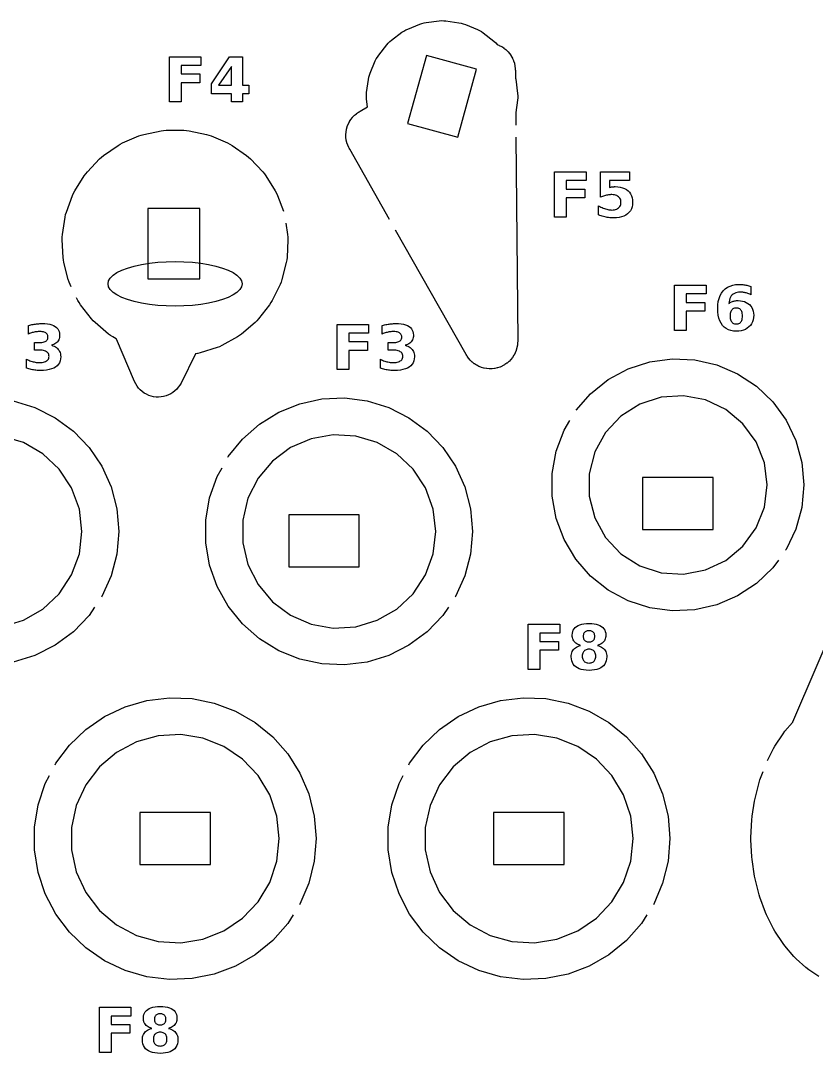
# Model space of a CAD drawing. Header units: millimetres. Extents: x 3 to 146, y 4 to 140.
# Drawn here: x 63.7 to 106.4, y 4.5 to 59.9 of the extents above; entities that cross this region are included whole.
import ezdxf

# ---------------------------------------------------------------- set-up
doc = ezdxf.new("R2010")
doc.units = ezdxf.units.MM
for name, color, linetype in [('CUT', 1, 'CONTINUOUS'), ('ENGRAVE', 5, 'CONTINUOUS'), ('SCORE', 7, 'CONTINUOUS')]:
    doc.layers.add(name, color=color, linetype=linetype)

msp = doc.modelspace()

# ---------------------------------------------------------------- linework, layer by layer
at = {"layer": 'CUT', "color": 1}
for points in [[(83.5188, 49.2549), (81.3811, 53.0245), (81.3501, 53.0824), (81.3301, 53.122), (81.2769, 53.242), (81.2721, 53.2544), (81.2308, 53.379), (81.2273, 53.3919), (81.1984, 53.5199), (81.1962, 53.5331), (81.18, 53.6633), (81.179, 53.6766), (81.1758, 53.8079), (81.1761, 53.8212), (81.1857, 53.9521), (81.1873, 53.9653), (81.2097, 54.0947), (81.2126, 54.1077), (81.2475, 54.2342), (81.2517, 54.2469), (81.2989, 54.3694), (81.3043, 54.3816), (81.3633, 54.4988), (81.3698, 54.5105), (81.44, 54.6214), (81.4477, 54.6323), (81.5284, 54.7358), (81.5371, 54.7459), (81.6276, 54.841), (81.6372, 54.8502), (81.7366, 54.936), (81.7471, 54.9442), (81.8544, 55.0199), (81.8918, 55.0436), (81.9481, 55.0774), (82.3386, 55.2988), (82.2858, 55.7254), (82.2764, 55.8433), (82.2773, 55.9633), (82.2886, 56.0811), (82.386, 56.7795), (82.4074, 56.8959), (82.4394, 57.0115), (82.4807, 57.1224), (82.7556, 57.7718), (82.8064, 57.8786), (82.8672, 57.982), (82.9358, 58.0784), (83.3694, 58.6346), (83.4461, 58.7246), (83.5316, 58.8088), (83.6228, 58.8841), (84.1856, 59.3091), (84.283, 59.3762), (84.3874, 59.4354), (84.495, 59.4846), (85.1486, 59.7494), (85.2601, 59.789), (85.3762, 59.8192), (85.4929, 59.8388), (86.1927, 59.9255), (86.3107, 59.9349), (86.4306, 59.9339), (86.5484, 59.9227), (87.2468, 59.8253), (87.3632, 59.8038), (87.4788, 59.7719), (87.5897, 59.7306), (88.2391, 59.4557), (88.3459, 59.4049), (88.4494, 59.3441), (88.5458, 59.2755), (89.1131, 58.8331), (89.2215, 58.7389), (89.3008, 58.6538), (89.3339, 58.6408), (89.3943, 58.6152), (89.412, 58.6072), (89.5298, 58.5469), (89.5414, 58.5402), (89.6526, 58.4685), (89.6635, 58.4607), (89.7671, 58.3784), (89.7772, 58.3695), (89.8721, 58.2774), (89.8813, 58.2675), (89.9667, 58.1665), (89.9748, 58.1558), (90.0498, 58.0468), (90.0569, 58.0354), (90.1207, 57.9195), (90.1266, 57.9074), (90.1787, 57.7858), (90.1833, 57.7732), (90.2231, 57.647), (90.2265, 57.634), (90.2537, 57.5045), (90.2558, 57.4913), (90.27, 57.3597), (90.2726, 57.3151), (90.2748, 57.249), (90.2776, 56.93), (90.279, 56.9049), (90.2875, 56.8488), (90.2963, 56.7978), (90.3928, 56.0186), (90.4022, 55.9006), (90.4013, 55.7807), (90.39, 55.6629), (90.2975, 54.9996), (90.2955, 54.98), (90.2949, 54.9602), (90.3005, 54.3263)], [(66.4288, 45.6332), (66.3635, 45.7662), (66.3094, 45.8924), (66.2682, 46.0235), (66.0292, 46.9465), (66.0016, 47.0811), (65.9877, 47.2178), (65.9394, 48.17), (65.9394, 48.3074), (65.9533, 48.444), (66.0977, 49.3865), (66.1253, 49.5211), (66.1665, 49.6521), (66.4976, 50.5462), (66.5518, 50.6725), (66.6184, 50.7926), (67.1228, 51.6017), (67.2013, 51.7145), (67.2908, 51.8187), (67.9476, 52.5098), (68.0472, 52.6044), (68.1559, 52.6885), (68.9384, 53.2332), (69.055, 53.3059), (69.1783, 53.3664), (70.0545, 53.7424), (70.1833, 53.7901), (70.3164, 53.8245), (71.2503, 54.0165), (71.3861, 54.0373), (71.5233, 54.0442), (72.4767, 54.0442), (72.6139, 54.0373), (72.7497, 54.0165), (73.6836, 53.8245), (73.8167, 53.7901), (73.9455, 53.7424), (74.8217, 53.3664), (74.945, 53.3059), (75.0616, 53.2332), (75.8441, 52.6885), (75.9528, 52.6044), (76.0524, 52.5098), (76.7092, 51.8187), (76.7987, 51.7145), (76.8772, 51.6017), (77.3816, 50.7926), (77.4482, 50.6725), (77.5024, 50.5462), (77.8164, 49.6985)], [(90.3062, 53.6763), (90.4022, 42.7513), (90.4012, 42.6861), (90.3994, 42.642), (90.3879, 42.5121), (90.386, 42.499), (90.3619, 42.3708), (90.3588, 42.3579), (90.3222, 42.2326), (90.3179, 42.2201), (90.2693, 42.099), (90.2638, 42.087), (90.2037, 41.9712), (90.197, 41.9597), (90.1259, 41.8504), (90.1181, 41.8396), (90.0367, 41.7377), (90.0279, 41.7278), (89.9369, 41.6343), (89.9272, 41.6252), (89.8275, 41.5411), (89.817, 41.533), (89.7096, 41.4589), (89.6983, 41.4519), (89.5843, 41.3887), (89.5724, 41.3828), (89.4526, 41.331), (89.4402, 41.3263), (89.316, 41.2864), (89.3032, 41.2829), (89.1757, 41.2553), (89.1627, 41.2531), (89.0331, 41.238), (89.0198, 41.2371), (88.8894, 41.2347), (88.8762, 41.2351), (88.7461, 41.2455), (88.733, 41.2471), (88.6045, 41.2701), (88.5916, 41.273), (88.466, 41.3084), (88.4534, 41.3126), (88.3319, 41.36), (88.3198, 41.3654), (88.2035, 41.4244), (88.1919, 41.431), (88.0819, 41.5011), (88.0711, 41.5087), (87.9684, 41.5892), (87.9584, 41.5979), (87.864, 41.688), (87.8549, 41.6976), (87.7697, 41.7964), (87.7616, 41.8069), (87.6865, 41.9135), (87.6629, 41.9508), (87.6293, 42.0068), (83.8395, 48.6895)], [(77.9517, 49.0645), (78.0467, 48.444), (78.0606, 48.3074), (78.0606, 48.17), (78.0123, 47.2178), (77.9984, 47.0811), (77.9708, 46.9465), (77.7318, 46.0235), (77.6906, 45.8924), (77.6365, 45.7662), (77.2166, 44.9102), (77.1499, 44.79), (77.0714, 44.6773), (76.4878, 43.9233), (76.3983, 43.8191), (76.2987, 43.7244), (75.5753, 43.1034), (75.4667, 43.0193), (75.3501, 42.9466), (74.5165, 42.4839), (74.3931, 42.4234), (74.2643, 42.3757), (73.3546, 42.0903), (73.2216, 42.0558), (73.2038, 42.0531), (73.2039, 42.0526), (73.1024, 42.0371), (72.3198, 40.4718), (72.254, 40.3551), (72.176, 40.2439), (72.0873, 40.1409), (71.989, 40.0472), (71.8819, 39.9637), (71.7671, 39.8911), (71.6456, 39.8302), (71.5188, 39.7816), (71.3877, 39.7458), (71.2538, 39.723), (71.1183, 39.7136), (70.9825, 39.7176), (70.8478, 39.7349), (70.7154, 39.7655), (70.5867, 39.809), (70.463, 39.865), (70.3453, 39.9329), (70.2349, 40.0121), (70.1329, 40.1018), (70.0402, 40.2011), (69.9578, 40.3091), (69.8865, 40.4247), (69.8277, 40.5451), (68.8474, 42.8323), (68.8445, 42.8382), (68.8389, 42.8417), (68.6499, 42.9466), (68.5333, 43.0193), (68.4247, 43.1034), (67.7013, 43.7244), (67.6017, 43.8191), (67.5122, 43.9233), (66.9286, 44.6773), (66.8501, 44.79), (66.7834, 44.9102), (66.715, 45.0496)], [(93.5395, 39.0063), (94.3178, 39.8972), (95.2675, 40.6545), (96.3371, 41.2301), (97.4924, 41.6054), (98.696, 41.7685), (99.9095, 41.714), (101.0937, 41.4437), (102.2106, 40.9663), (103.2243, 40.2971), (104.1023, 39.4577), (104.8163, 38.475), (105.3433, 37.3807), (105.6664, 36.2098), (105.7753, 35), (105.6664, 33.7902), (105.3433, 32.6193), (104.8163, 31.525), (104.7894, 31.488)], [(55.8395, 36.4898), (55.8552, 36.518), (56.6198, 37.4648), (57.5333, 38.2689), (58.5697, 38.907), (59.6989, 39.3608), (60.8886, 39.6172), (62.1045, 39.6688), (63.3117, 39.5142), (64.4753, 39.1579), (65.562, 38.61), (66.5405, 37.8863), (67.3826, 37.0076), (68.0641, 35.9993), (68.5654, 34.8904), (68.8721, 33.7126), (68.9753, 32.5), (68.8721, 31.2874), (68.5654, 30.1096), (68.0641, 29.0007), (68.0412, 28.9667)], [(74.8395, 36.4898), (74.8552, 36.518), (75.6198, 37.4648), (76.5333, 38.2689), (77.5697, 38.907), (78.6989, 39.3608), (79.8886, 39.6172), (81.1045, 39.6688), (82.3117, 39.5142), (83.4753, 39.1579), (84.562, 38.61), (85.5405, 37.8863), (86.3826, 37.0076), (87.0641, 35.9993), (87.5654, 34.8904), (87.8721, 33.7126), (87.9753, 32.5), (87.8721, 31.2874), (87.5654, 30.1096), (87.0641, 29.0007), (87.0412, 28.9667)], [(104.4073, 30.9621), (104.1023, 30.5423), (103.2243, 29.7029), (102.2106, 29.0337), (101.0937, 28.5563), (99.9095, 28.286), (98.696, 28.2315), (97.4924, 28.3946), (96.3371, 28.7699), (95.2675, 29.3455), (94.3178, 30.1028), (93.5187, 31.0176), (92.8957, 32.0603), (92.4689, 33.1975), (92.252, 34.3927), (92.252, 35.6073), (92.4689, 36.8025), (92.8957, 37.9397), (93.2015, 38.4516)], [(67.6772, 28.4282), (67.3826, 27.9924), (66.5405, 27.1137), (65.562, 26.39), (64.4753, 25.8421), (63.3117, 25.4858), (62.1045, 25.3312), (60.8886, 25.3828), (59.6989, 25.6392), (58.5697, 26.093), (57.5333, 26.7311), (56.6198, 27.5352), (55.8552, 28.482), (55.2617, 29.5445), (54.8563, 30.692), (54.6506, 31.8915), (54.6506, 33.1085), (54.8563, 34.308), (55.2617, 35.4555), (55.5225, 35.9224)], [(86.6772, 28.4282), (86.3826, 27.9924), (85.5405, 27.1137), (84.562, 26.39), (83.4753, 25.8421), (82.3117, 25.4858), (81.1045, 25.3312), (79.8886, 25.3828), (78.6989, 25.6392), (77.5697, 26.093), (76.5333, 26.7311), (75.6198, 27.5352), (74.8552, 28.482), (74.2617, 29.5445), (73.8563, 30.692), (73.6506, 31.8915), (73.6506, 33.1085), (73.8563, 34.308), (74.2617, 35.4555), (74.5225, 35.9224)], [(103.8208, 20.2013), (104.1396, 20.8375), (104.2179, 20.9732), (104.651, 21.6317), (104.752, 21.766), (105.1558, 22.2381), (105.1699, 22.2564), (105.18, 22.2771), (107.7369, 28.2431)], [(65.5532, 19.9643), (65.5975, 20.0487), (66.3298, 21.0233), (67.2091, 21.8678), (68.2124, 22.5604), (69.3138, 23.083), (70.4848, 23.4222), (71.695, 23.5691), (72.9131, 23.52), (74.1076, 23.2762), (75.2475, 22.8439), (76.3032, 22.2343), (77.2476, 21.4633), (78.056, 20.5508), (78.7075, 19.5204), (79.1854, 18.3988), (79.4771, 17.2152), (79.5752, 16), (79.4771, 14.7848), (79.1854, 13.6012), (78.7075, 12.4796), (78.6879, 12.4485)], [(84.5532, 19.9643), (84.5975, 20.0487), (85.3298, 21.0233), (86.2091, 21.8678), (87.2124, 22.5604), (88.3138, 23.083), (89.4848, 23.4222), (90.695, 23.5691), (91.9131, 23.52), (93.1076, 23.2762), (94.2475, 22.8439), (95.3032, 22.2343), (96.2476, 21.4633), (97.056, 20.5508), (97.7075, 19.5204), (98.1854, 18.3988), (98.4771, 17.2152), (98.5752, 16), (98.4771, 14.7848), (98.1854, 13.6012), (97.7075, 12.4796), (97.6879, 12.4485)], [(106.5787, 8.6015), (106.036, 8.9584), (105.8811, 9.0773), (105.3615, 9.5402), (105.2347, 9.6695), (104.752, 10.234), (104.651, 10.3683), (104.2179, 11.0268), (104.1396, 11.1625), (103.768, 11.9041), (103.7093, 12.0394), (103.4094, 12.8503), (103.3677, 12.9843), (103.1475, 13.849), (103.1208, 13.9816), (102.9864, 14.8829), (102.9734, 15.0146), (102.9281, 15.9343), (102.9281, 16.0657), (102.9742, 17.0022), (102.9969, 17.1903), (102.9988, 17.2003), (103.1208, 18.0184), (103.1475, 18.151), (103.3677, 19.0157), (103.4094, 19.1497), (103.5759, 19.5999)], [(78.3405, 11.8991), (78.056, 11.4492), (77.2476, 10.5367), (76.3032, 9.7657), (75.2475, 9.1561), (74.1076, 8.7238), (72.9131, 8.48), (71.695, 8.4309), (70.4848, 8.5778), (69.3138, 8.917), (68.2124, 9.4396), (67.2091, 10.1322), (66.3298, 10.9767), (65.5975, 11.9513), (65.0309, 13.0308), (64.6449, 14.1871), (64.4493, 15.3904), (64.4493, 16.6096), (64.6449, 17.8129), (65.0309, 18.9692), (65.2511, 19.3887)], [(97.3405, 11.8991), (97.056, 11.4492), (96.2476, 10.5367), (95.3032, 9.7657), (94.2475, 9.1561), (93.1076, 8.7238), (91.9131, 8.48), (90.695, 8.4309), (89.4848, 8.5778), (88.3138, 8.917), (87.2124, 9.4396), (86.2091, 10.1322), (85.3298, 10.9767), (84.5975, 11.9513), (84.0309, 13.0308), (83.6449, 14.1871), (83.4493, 15.3904), (83.4493, 16.6096), (83.6449, 17.8129), (84.0309, 18.9692), (84.2511, 19.3887)]]:
    msp.add_lwpolyline(points, dxfattribs=at)
for points in [[(84.4901, 54.4168), (87.1794, 53.6739), (88.1885, 57.3271), (85.4992, 58.07), (84.4901, 54.4168)], [(73.3231, 49.8491), (70.5331, 49.8491), (70.5331, 46.0591), (73.3231, 46.0591), (73.3231, 49.8491)], [(100.895, 32.605), (100.895, 35.395), (97.105, 35.395), (97.105, 32.605), (100.895, 32.605)], [(81.895, 30.605), (81.895, 33.395), (78.105, 33.395), (78.105, 30.605), (81.895, 30.605)], [(73.895, 14.605), (73.895, 17.395), (70.105, 17.395), (70.105, 14.605), (73.895, 14.605)], [(92.895, 14.605), (92.895, 17.395), (89.105, 17.395), (89.105, 14.605), (92.895, 14.605)]]:
    msp.add_lwpolyline(points, close=True, dxfattribs=at)
at = {"layer": 'ENGRAVE', "color": 5}
for points in [[(73.3862, 57.9967), (73.3862, 57.5231), (72.3217, 57.5231), (72.3217, 57.0706), (73.3227, 57.0706), (73.3227, 56.597), (72.3217, 56.597), (72.3217, 55.5667), (71.6951, 55.5667), (71.6951, 57.9967), (73.3862, 57.9967)], [(75.6191, 56.4635), (75.9658, 56.4635), (75.9658, 56.0094), (75.6191, 56.0094), (75.6191, 55.5667), (75.0266, 55.5667), (75.0266, 56.0094), (73.9492, 56.0094), (73.9492, 56.5465), (74.9225, 57.9967), (75.6191, 57.9967), (75.6191, 56.4635)], [(75.0266, 56.4635), (75.0266, 57.4807), (74.3398, 56.4635), (75.0266, 56.4635)], [(94.0743, 51.8148), (94.0743, 51.3412), (93.0098, 51.3412), (93.0098, 50.8887), (94.0108, 50.8887), (94.0108, 50.4151), (93.0098, 50.4151), (93.0098, 49.3848), (92.3832, 49.3848), (92.3832, 51.8148), (94.0743, 51.8148)], [(96.3984, 51.8148), (96.3984, 51.3542), (95.3404, 51.3542), (95.3404, 50.9782), (95.3643, 50.9845), (95.3883, 50.9902), (95.4122, 50.9955), (95.4363, 51.0003), (95.4603, 51.0046), (95.4845, 51.0083), (95.5088, 51.0116), (95.5334, 51.0142), (95.5583, 51.0163), (95.5836, 51.0177), (95.6091, 51.0186), (95.635, 51.0189), (95.7777, 51.0127), (95.9094, 50.9942), (96.0301, 50.9634), (96.1399, 50.9202), (96.2388, 50.8646), (96.3268, 50.7967), (96.4023, 50.7178), (96.4642, 50.6292), (96.5123, 50.5308), (96.5467, 50.4228), (96.5673, 50.305), (96.5742, 50.1774), (96.5667, 50.0509), (96.5442, 49.9338), (96.5068, 49.8263), (96.4544, 49.7282), (96.3871, 49.6396), (96.3048, 49.5606), (96.2092, 49.4924), (96.102, 49.4367), (95.9831, 49.3933), (95.8527, 49.3624), (95.7106, 49.3438), (95.5569, 49.3376), (95.4881, 49.3387), (95.4195, 49.342), (95.3512, 49.3476), (95.2831, 49.3553), (95.2152, 49.3653), (95.1476, 49.3775), (95.0801, 49.3919), (95.0127, 49.4087), (94.9455, 49.4277), (94.8785, 49.4491), (94.8115, 49.4728), (94.7447, 49.4987), (94.7447, 49.9919), (94.8103, 49.9555), (94.8748, 49.9223), (94.9382, 49.8922), (95.0004, 49.8653), (95.0615, 49.8416), (95.1215, 49.821), (95.1804, 49.8036), (95.2381, 49.7893), (95.2946, 49.7783), (95.3501, 49.7704), (95.4044, 49.7656), (95.4576, 49.764), (95.5309, 49.7671), (95.5988, 49.7764), (95.6613, 49.7919), (95.7184, 49.8136), (95.7701, 49.8414), (95.8165, 49.8755), (95.8565, 49.9149), (95.8893, 49.9586), (95.9148, 50.0067), (95.933, 50.0593), (95.9439, 50.1162), (95.9475, 50.1774), (95.9439, 50.2392), (95.933, 50.2964), (95.9148, 50.3491), (95.8893, 50.3973), (95.8565, 50.441), (95.8165, 50.4802), (95.7701, 50.514), (95.7184, 50.5417), (95.6613, 50.5632), (95.5988, 50.5785), (95.5309, 50.5878), (95.4576, 50.5908), (95.4121, 50.5899), (95.3656, 50.587), (95.318, 50.5821), (95.2695, 50.5753), (95.22, 50.5665), (95.1695, 50.5559), (95.1179, 50.5431), (95.065, 50.5283), (95.0108, 50.5113), (94.9554, 50.4922), (94.8987, 50.471), (94.8408, 50.4476), (94.8408, 51.8148), (96.3984, 51.8148)], [(72, 44.6), (71.5301, 44.6103), (71.0683, 44.6409), (70.6223, 44.6913), (70.2, 44.7608), (69.8085, 44.848), (69.4544, 44.9515), (69.1439, 45.0695), (68.8823, 45.2), (68.674, 45.3408), (68.5227, 45.4894), (68.4308, 45.6434), (68.4, 45.8), (68.4308, 45.9566), (68.5227, 46.1106), (68.674, 46.2592), (68.8823, 46.4), (69.1439, 46.5305), (69.4544, 46.6485), (69.8085, 46.752), (70.2, 46.8392), (70.6223, 46.9087), (71.0683, 46.9591), (71.5301, 46.9897), (72, 47), (72.4699, 46.9897), (72.9317, 46.9591), (73.3777, 46.9087), (73.8, 46.8392), (74.1915, 46.752), (74.5456, 46.6485), (74.8561, 46.5305), (75.1177, 46.4), (75.326, 46.2592), (75.4773, 46.1106), (75.5692, 45.9566), (75.6, 45.8), (75.5692, 45.6434), (75.4773, 45.4894), (75.326, 45.3408), (75.1177, 45.2), (74.8561, 45.0695), (74.5456, 44.9515), (74.1915, 44.848), (73.8, 44.7608), (73.3777, 44.6913), (72.9317, 44.6409), (72.4699, 44.6103), (72, 44.6)], [(100.5213, 45.7268), (100.5213, 45.2531), (99.4569, 45.2531), (99.4569, 44.8007), (100.4579, 44.8007), (100.4579, 44.327), (99.4569, 44.327), (99.4569, 43.2968), (98.8303, 43.2968), (98.8303, 45.7268), (100.5213, 45.7268)], [(102.8644, 45.2374), (102.8143, 45.2586), (102.7653, 45.2777), (102.7172, 45.2947), (102.6702, 45.3096), (102.6241, 45.3223), (102.5787, 45.333), (102.5337, 45.3417), (102.489, 45.3485), (102.4447, 45.3534), (102.4007, 45.3563), (102.3572, 45.3573), (102.2673, 45.353), (102.1843, 45.34), (102.1081, 45.3184), (102.0389, 45.2882), (101.9765, 45.2494), (101.921, 45.2019), (101.8725, 45.1459), (101.8313, 45.0815), (101.7973, 45.0088), (101.7705, 44.9277), (101.751, 44.8383), (101.7387, 44.7404), (101.775, 44.7659), (101.8123, 44.7892), (101.8506, 44.8102), (101.8899, 44.829), (101.9301, 44.8457), (101.9714, 44.8601), (102.0138, 44.8722), (102.0575, 44.8822), (102.1024, 44.89), (102.1486, 44.8955), (102.1961, 44.8988), (102.2449, 44.8999), (102.3651, 44.8939), (102.4773, 44.8757), (102.5816, 44.8454), (102.6778, 44.803), (102.766, 44.7485), (102.8463, 44.6818), (102.9161, 44.6054), (102.9733, 44.5214), (103.0178, 44.43), (103.0495, 44.331), (103.0686, 44.2245), (103.0749, 44.1106), (103.0678, 43.9847), (103.0465, 43.8674), (103.011, 43.7588), (102.9614, 43.6588), (102.8975, 43.5675), (102.8194, 43.4847), (102.7294, 43.4129), (102.6297, 43.3541), (102.5203, 43.3083), (102.4013, 43.2757), (102.2726, 43.2561), (102.1342, 43.2496), (101.9822, 43.2584), (101.8422, 43.2851), (101.714, 43.3295), (101.5978, 43.3917), (101.4934, 43.4717), (101.4009, 43.5694), (101.3216, 43.6834), (101.2567, 43.8123), (101.2062, 43.9561), (101.1702, 44.1148), (101.1485, 44.2883), (101.1413, 44.4768), (101.1498, 44.6703), (101.1751, 44.8496), (101.2172, 45.0145), (101.2762, 45.1651), (101.3521, 45.3013), (101.4449, 45.4232), (101.5523, 45.5284), (101.6723, 45.6145), (101.8048, 45.6814), (101.9498, 45.7292), (102.1073, 45.7579), (102.2774, 45.7675), (102.333, 45.7667), (102.3881, 45.7646), (102.4426, 45.7609), (102.4966, 45.7559), (102.55, 45.7494), (102.6029, 45.7414), (102.6555, 45.732), (102.7078, 45.7212), (102.76, 45.7089), (102.812, 45.6951), (102.8638, 45.6799), (102.9154, 45.6633), (102.9154, 45.2141), (102.8644, 45.2374)], [(102.0402, 44.4844), (101.9968, 44.4696), (101.958, 44.4489), (101.9238, 44.4223), (101.8941, 44.3897), (101.869, 44.3512), (101.8484, 44.3068), (101.8325, 44.2564), (101.821, 44.2002), (101.8142, 44.138), (101.8119, 44.0699), (101.8142, 44.0018), (101.821, 43.9396), (101.8325, 43.8833), (101.8484, 43.833), (101.869, 43.7885), (101.8941, 43.75), (101.9238, 43.7175), (101.958, 43.6908), (101.9968, 43.6701), (102.0402, 43.6553), (102.0882, 43.6464), (102.1407, 43.6434), (102.1937, 43.6464), (102.242, 43.6553), (102.2857, 43.6701), (102.3248, 43.6908), (102.3592, 43.7175), (102.3889, 43.75), (102.414, 43.7885), (102.4346, 43.833), (102.4505, 43.8833), (102.462, 43.9396), (102.4688, 44.0018), (102.4711, 44.0699), (102.4688, 44.138), (102.462, 44.2002), (102.4505, 44.2564), (102.4346, 44.3068), (102.414, 44.3512), (102.3889, 44.3897), (102.3592, 44.4223), (102.3248, 44.4489), (102.2857, 44.4696), (102.242, 44.4844), (102.1937, 44.4933), (102.1407, 44.4963), (102.0882, 44.4933), (102.0402, 44.4844)], [(65.4349, 42.4775), (65.507, 42.4485), (65.5725, 42.4144), (65.6315, 42.375), (65.6839, 42.3305), (65.7298, 42.2807), (65.7688, 42.226), (65.8008, 42.1665), (65.8256, 42.1023), (65.8434, 42.0333), (65.854, 41.9596), (65.8575, 41.8811), (65.8499, 41.7655), (65.8268, 41.6595), (65.7884, 41.5631), (65.7346, 41.4764), (65.6654, 41.3993), (65.5809, 41.3318), (65.4816, 41.2744), (65.3682, 41.2274), (65.2407, 41.1908), (65.0991, 41.1647), (64.9434, 41.149), (64.7736, 41.1438), (64.7112, 41.1447), (64.6487, 41.1472), (64.5862, 41.1513), (64.5236, 41.1572), (64.461, 41.1647), (64.3984, 41.1739), (64.3359, 41.1848), (64.2735, 41.1973), (64.2114, 41.2116), (64.1496, 41.2275), (64.0879, 41.245), (64.0265, 41.2643), (64.0265, 41.7477), (64.085, 41.7196), (64.1434, 41.6939), (64.2017, 41.6706), (64.2598, 41.6496), (64.3178, 41.6311), (64.3756, 41.615), (64.4332, 41.6013), (64.4905, 41.5901), (64.5475, 41.5814), (64.6042, 41.5752), (64.6606, 41.5715), (64.7166, 41.5702), (64.7964, 41.5726), (64.8697, 41.5798), (64.9365, 41.5918), (64.9969, 41.6086), (65.0508, 41.6302), (65.0983, 41.6565), (65.1388, 41.6873), (65.172, 41.7223), (65.1978, 41.7615), (65.2162, 41.8048), (65.2272, 41.8523), (65.2309, 41.9039), (65.2271, 41.957), (65.2158, 42.0056), (65.1969, 42.0498), (65.1705, 42.0895), (65.1365, 42.1247), (65.095, 42.1554), (65.0461, 42.1815), (64.99, 42.2028), (64.9268, 42.2195), (64.8563, 42.2313), (64.7787, 42.2384), (64.6938, 42.2408), (64.4432, 42.2408), (64.4432, 42.6445), (64.7068, 42.6445), (64.7822, 42.6465), (64.8508, 42.6527), (64.9127, 42.663), (64.968, 42.6774), (65.0165, 42.6959), (65.0584, 42.7185), (65.0937, 42.7454), (65.1226, 42.7765), (65.1451, 42.8119), (65.1611, 42.8516), (65.1707, 42.8956), (65.174, 42.9439), (65.1708, 42.9888), (65.1615, 43.0302), (65.1459, 43.0681), (65.124, 43.1024), (65.096, 43.1332), (65.0617, 43.1604), (65.0216, 43.1838), (64.9765, 43.2029), (64.9262, 43.2178), (64.8707, 43.2284), (64.8101, 43.2348), (64.7443, 43.2369), (64.6937, 43.236), (64.643, 43.2331), (64.5921, 43.2284), (64.541, 43.2217), (64.4897, 43.2132), (64.4383, 43.2027), (64.3868, 43.1904), (64.3354, 43.1763), (64.2841, 43.1604), (64.2328, 43.1427), (64.1817, 43.1232), (64.1307, 43.1018), (64.1307, 43.5608), (64.1924, 43.5774), (64.254, 43.5926), (64.3154, 43.6064), (64.3766, 43.6187), (64.4376, 43.6295), (64.4985, 43.6389), (64.5591, 43.6469), (64.6193, 43.6534), (64.6792, 43.6585), (64.7387, 43.6621), (64.7978, 43.6643), (64.8566, 43.665), (65.0078, 43.6607), (65.1458, 43.6477), (65.2706, 43.6261), (65.3821, 43.5959), (65.4804, 43.557), (65.5654, 43.5095), (65.6373, 43.4534), (65.6961, 43.3885), (65.7418, 43.3148), (65.7745, 43.2325), (65.7941, 43.1414), (65.8006, 43.0416), (65.7975, 42.9727), (65.7881, 42.908), (65.7725, 42.8477), (65.7507, 42.7917), (65.7226, 42.7399), (65.6883, 42.6925), (65.6479, 42.6494), (65.6015, 42.6108), (65.5491, 42.5767), (65.4908, 42.5471), (65.4265, 42.5219), (65.3562, 42.5012), (65.4349, 42.4775)], [(82.3902, 43.621), (82.3902, 43.1474), (81.3258, 43.1474), (81.3258, 42.6949), (82.3268, 42.6949), (82.3268, 42.2213), (81.3258, 42.2213), (81.3258, 41.191), (80.6992, 41.191), (80.6992, 43.621), (82.3902, 43.621)], [(84.4349, 42.4775), (84.507, 42.4485), (84.5725, 42.4144), (84.6315, 42.375), (84.6839, 42.3305), (84.7298, 42.2807), (84.7688, 42.226), (84.8008, 42.1665), (84.8256, 42.1023), (84.8434, 42.0333), (84.854, 41.9596), (84.8575, 41.8811), (84.8499, 41.7655), (84.8268, 41.6595), (84.7884, 41.5631), (84.7346, 41.4764), (84.6654, 41.3993), (84.5809, 41.3318), (84.4816, 41.2744), (84.3682, 41.2274), (84.2407, 41.1908), (84.0991, 41.1647), (83.9434, 41.149), (83.7736, 41.1438), (83.7112, 41.1447), (83.6487, 41.1472), (83.5862, 41.1513), (83.5236, 41.1572), (83.461, 41.1647), (83.3984, 41.1739), (83.3359, 41.1848), (83.2735, 41.1973), (83.2114, 41.2116), (83.1496, 41.2275), (83.0879, 41.245), (83.0265, 41.2643), (83.0265, 41.7477), (83.085, 41.7196), (83.1434, 41.6939), (83.2017, 41.6706), (83.2598, 41.6496), (83.3178, 41.6311), (83.3756, 41.615), (83.4332, 41.6013), (83.4905, 41.5901), (83.5475, 41.5814), (83.6042, 41.5752), (83.6606, 41.5715), (83.7166, 41.5702), (83.7964, 41.5726), (83.8697, 41.5798), (83.9365, 41.5918), (83.9969, 41.6086), (84.0508, 41.6302), (84.0983, 41.6565), (84.1388, 41.6873), (84.172, 41.7223), (84.1978, 41.7615), (84.2162, 41.8048), (84.2272, 41.8523), (84.2309, 41.9039), (84.2271, 41.957), (84.2158, 42.0056), (84.1969, 42.0498), (84.1705, 42.0895), (84.1365, 42.1247), (84.095, 42.1554), (84.0461, 42.1815), (83.99, 42.2028), (83.9268, 42.2195), (83.8563, 42.2313), (83.7787, 42.2384), (83.6938, 42.2408), (83.4432, 42.2408), (83.4432, 42.6445), (83.7068, 42.6445), (83.7822, 42.6465), (83.8508, 42.6527), (83.9127, 42.663), (83.968, 42.6774), (84.0165, 42.6959), (84.0584, 42.7185), (84.0937, 42.7454), (84.1226, 42.7765), (84.1451, 42.8119), (84.1611, 42.8516), (84.1707, 42.8956), (84.174, 42.9439), (84.1708, 42.9888), (84.1615, 43.0302), (84.1459, 43.0681), (84.124, 43.1024), (84.096, 43.1332), (84.0617, 43.1604), (84.0216, 43.1838), (83.9765, 43.2029), (83.9262, 43.2178), (83.8707, 43.2284), (83.8101, 43.2348), (83.7443, 43.2369), (83.6937, 43.236), (83.643, 43.2331), (83.5921, 43.2284), (83.541, 43.2217), (83.4897, 43.2132), (83.4383, 43.2027), (83.3868, 43.1904), (83.3354, 43.1763), (83.2841, 43.1604), (83.2328, 43.1427), (83.1817, 43.1232), (83.1307, 43.1018), (83.1307, 43.5608), (83.1924, 43.5774), (83.254, 43.5926), (83.3154, 43.6064), (83.3766, 43.6187), (83.4376, 43.6295), (83.4985, 43.6389), (83.5591, 43.6469), (83.6193, 43.6534), (83.6792, 43.6585), (83.7387, 43.6621), (83.7978, 43.6643), (83.8566, 43.665), (84.0078, 43.6607), (84.1458, 43.6477), (84.2706, 43.6261), (84.3821, 43.5959), (84.4804, 43.557), (84.5654, 43.5095), (84.6373, 43.4534), (84.6961, 43.3885), (84.7418, 43.3148), (84.7745, 43.2325), (84.7941, 43.1414), (84.8006, 43.0416), (84.7975, 42.9727), (84.7881, 42.908), (84.7725, 42.8477), (84.7507, 42.7917), (84.7226, 42.7399), (84.6883, 42.6925), (84.6479, 42.6494), (84.6015, 42.6108), (84.5491, 42.5767), (84.4908, 42.5471), (84.4265, 42.5219), (84.3562, 42.5012), (84.4349, 42.4775)], [(92.6592, 27.5153), (92.6592, 27.0416), (91.5947, 27.0416), (91.5947, 26.5892), (92.5957, 26.5892), (92.5957, 26.1155), (91.5947, 26.1155), (91.5947, 25.0853), (90.9681, 25.0853), (90.9681, 27.5153), (92.6592, 27.5153)], [(93.5815, 26.4638), (93.5289, 26.5), (93.4824, 26.5401), (93.4419, 26.5843), (93.4076, 26.6323), (93.3795, 26.6841), (93.3577, 26.7397), (93.3421, 26.7991), (93.3327, 26.8623), (93.3296, 26.9293), (93.336, 27.0278), (93.3551, 27.1181), (93.387, 27.2003), (93.4316, 27.2744), (93.489, 27.3403), (93.5591, 27.3981), (93.6416, 27.4473), (93.736, 27.4876), (93.8423, 27.5189), (93.9606, 27.5413), (94.0908, 27.5547), (94.2329, 27.5592), (94.3741, 27.5548), (94.5035, 27.5414), (94.6211, 27.5191), (94.727, 27.488), (94.8211, 27.4479), (94.9035, 27.3989), (94.9736, 27.3413), (95.031, 27.2755), (95.0756, 27.2013), (95.1075, 27.1189), (95.1266, 27.0283), (95.133, 26.9293), (95.1299, 26.8623), (95.1204, 26.7991), (95.1047, 26.7397), (95.0827, 26.6841), (95.0544, 26.6323), (95.0199, 26.5843), (94.9792, 26.5401), (94.9324, 26.5), (94.8797, 26.4638), (94.821, 26.4316), (94.7562, 26.4034), (94.6854, 26.3792), (94.7645, 26.354), (94.8369, 26.3241), (94.9025, 26.2895), (94.9614, 26.2501), (95.0135, 26.2059), (95.0589, 26.157), (95.0975, 26.1035), (95.129, 26.0455), (95.1535, 25.9831), (95.1711, 25.9161), (95.1816, 25.8447), (95.1851, 25.7688), (95.1784, 25.6533), (95.1584, 25.5476), (95.1251, 25.4517), (95.0784, 25.3656), (95.0184, 25.2893), (94.945, 25.2228), (94.8585, 25.1663), (94.7592, 25.1202), (94.647, 25.0842), (94.5218, 25.0586), (94.3838, 25.0432), (94.2329, 25.0381), (94.0815, 25.0432), (93.9429, 25.0586), (93.8173, 25.0842), (93.7045, 25.1202), (93.6046, 25.1663), (93.5176, 25.2228), (93.4437, 25.2893), (93.3833, 25.3656), (93.3363, 25.4517), (93.3028, 25.5476), (93.2826, 25.6533), (93.2759, 25.7688), (93.2794, 25.8447), (93.2899, 25.9161), (93.3074, 25.9831), (93.332, 26.0455), (93.3635, 26.1035), (93.402, 26.157), (93.4475, 26.2059), (93.4996, 26.2501), (93.5585, 26.2895), (93.6241, 26.3241), (93.6965, 26.354), (93.7756, 26.3792), (93.7048, 26.4034), (93.6401, 26.4316), (93.5815, 26.4638)], [(93.931, 26.7767), (93.9422, 26.7377), (93.9579, 26.7024), (93.978, 26.6708), (94.0026, 26.6429), (94.0314, 26.619), (94.064, 26.5995), (94.1005, 26.5843), (94.1408, 26.5734), (94.1849, 26.5669), (94.2329, 26.5647), (94.2799, 26.5669), (94.3232, 26.5734), (94.3627, 26.5843), (94.3986, 26.5995), (94.4307, 26.619), (94.4592, 26.6429), (94.4835, 26.6708), (94.5035, 26.7024), (94.519, 26.7377), (94.5301, 26.7767), (94.5367, 26.8194), (94.5389, 26.8658), (94.5367, 26.9123), (94.5301, 26.9549), (94.519, 26.9938), (94.5035, 27.029), (94.4835, 27.0604), (94.4592, 27.088), (94.4307, 27.1116), (94.3986, 27.131), (94.3627, 27.146), (94.3232, 27.1567), (94.2799, 27.1632), (94.2329, 27.1653), (94.1849, 27.1632), (94.1408, 27.1566), (94.1005, 27.1458), (94.064, 27.1306), (94.0314, 27.1111), (94.0026, 27.0872), (93.978, 27.0594), (93.9579, 27.0279), (93.9422, 26.9928), (93.931, 26.9541), (93.9243, 26.9118), (93.9221, 26.8658), (93.9243, 26.8194), (93.931, 26.7767)], [(94.0775, 26.1485), (94.0347, 26.1298), (93.9965, 26.1058), (93.9628, 26.0765), (93.9339, 26.0421), (93.9103, 26.0032), (93.892, 25.9597), (93.8788, 25.9115), (93.871, 25.8588), (93.8684, 25.8014), (93.871, 25.744), (93.8788, 25.6914), (93.892, 25.6433), (93.9103, 25.5999), (93.9339, 25.5612), (93.9628, 25.5271), (93.9965, 25.4981), (94.0347, 25.4742), (94.0775, 25.4557), (94.1248, 25.4425), (94.1766, 25.4346), (94.2329, 25.4319), (94.2887, 25.4346), (94.34, 25.4425), (94.3867, 25.4557), (94.429, 25.4742), (94.4667, 25.4981), (94.4999, 25.5271), (94.5282, 25.5612), (94.5514, 25.5999), (94.5694, 25.6433), (94.5823, 25.6914), (94.5901, 25.744), (94.5926, 25.8014), (94.5901, 25.8592), (94.5823, 25.9123), (94.5694, 25.9607), (94.5514, 26.0043), (94.5282, 26.0432), (94.4999, 26.0773), (94.4667, 26.1064), (94.429, 26.1302), (94.3867, 26.1487), (94.34, 26.1619), (94.2887, 26.1698), (94.2329, 26.1725), (94.1766, 26.1698), (94.1248, 26.1618), (94.0775, 26.1485)], [(69.6296, 6.9448), (69.6296, 6.4711), (68.5651, 6.4711), (68.5651, 6.0187), (69.5661, 6.0187), (69.5661, 5.545), (68.5651, 5.545), (68.5651, 4.5147), (67.9385, 4.5147), (67.9385, 6.9448), (69.6296, 6.9448)], [(70.5519, 5.8933), (70.4993, 5.9295), (70.4528, 5.9696), (70.4123, 6.0138), (70.378, 6.0618), (70.35, 6.1136), (70.3281, 6.1692), (70.3125, 6.2286), (70.3032, 6.2918), (70.3, 6.3588), (70.3064, 6.4573), (70.3255, 6.5476), (70.3574, 6.6298), (70.402, 6.7039), (70.4594, 6.7698), (70.5295, 6.8276), (70.612, 6.8768), (70.7064, 6.9171), (70.8127, 6.9484), (70.931, 6.9708), (71.0612, 6.9842), (71.2034, 6.9887), (71.3445, 6.9843), (71.4739, 6.9709), (71.5915, 6.9486), (71.6974, 6.9175), (71.7916, 6.8774), (71.8739, 6.8284), (71.9441, 6.7708), (72.0014, 6.705), (72.0461, 6.6308), (72.0779, 6.5484), (72.0971, 6.4578), (72.1034, 6.3588), (72.1003, 6.2918), (72.0909, 6.2286), (72.0752, 6.1692), (72.0532, 6.1136), (72.0249, 6.0618), (71.9903, 6.0138), (71.9496, 5.9696), (71.9029, 5.9295), (71.8501, 5.8933), (71.7914, 5.8611), (71.7266, 5.8329), (71.6558, 5.8087), (71.7349, 5.7835), (71.8073, 5.7536), (71.8729, 5.719), (71.9318, 5.6796), (71.984, 5.6354), (72.0294, 5.5865), (72.0679, 5.533), (72.0995, 5.475), (72.124, 5.4126), (72.1415, 5.3456), (72.152, 5.2742), (72.1555, 5.1983), (72.1488, 5.0828), (72.1288, 4.9771), (72.0955, 4.8812), (72.0488, 4.7951), (71.9888, 4.7188), (71.9154, 4.6523), (71.829, 4.5958), (71.7296, 4.5497), (71.6174, 4.5137), (71.4923, 4.4881), (71.3543, 4.4727), (71.2034, 4.4675), (71.0519, 4.4727), (70.9134, 4.4881), (70.7877, 4.5137), (70.6749, 4.5497), (70.575, 4.5958), (70.488, 4.6523), (70.4142, 4.7188), (70.3538, 4.7951), (70.3068, 4.8812), (70.2732, 4.9771), (70.253, 5.0828), (70.2463, 5.1983), (70.2498, 5.2742), (70.2603, 5.3456), (70.2779, 5.4126), (70.3024, 5.475), (70.3339, 5.533), (70.3725, 5.5865), (70.4179, 5.6354), (70.47, 5.6796), (70.5289, 5.719), (70.5946, 5.7536), (70.6669, 5.7835), (70.746, 5.8087), (70.6753, 5.8329), (70.6106, 5.8611), (70.5519, 5.8933)], [(70.9014, 6.2062), (70.9126, 6.1672), (70.9283, 6.1319), (70.9484, 6.1003), (70.9731, 6.0724), (71.0018, 6.0485), (71.0345, 6.029), (71.0709, 6.0138), (71.1112, 6.0029), (71.1554, 5.9964), (71.2034, 5.9942), (71.2503, 5.9964), (71.2936, 6.0029), (71.3332, 6.0138), (71.369, 6.029), (71.4012, 6.0485), (71.4296, 6.0724), (71.454, 6.1003), (71.4739, 6.1319), (71.4894, 6.1672), (71.5005, 6.2062), (71.5071, 6.2489), (71.5094, 6.2953), (71.5071, 6.3418), (71.5005, 6.3844), (71.4894, 6.4233), (71.4739, 6.4585), (71.454, 6.4899), (71.4296, 6.5175), (71.4012, 6.5411), (71.369, 6.5605), (71.3332, 6.5755), (71.2936, 6.5862), (71.2503, 6.5927), (71.2034, 6.5948), (71.1554, 6.5927), (71.1112, 6.5861), (71.0709, 6.5753), (71.0345, 6.5601), (71.0018, 6.5406), (70.9731, 6.5167), (70.9484, 6.4889), (70.9283, 6.4574), (70.9126, 6.4223), (70.9014, 6.3836), (70.8947, 6.3413), (70.8925, 6.2953), (70.8947, 6.2489), (70.9014, 6.2062)], [(71.0479, 5.578), (71.0052, 5.5593), (70.9669, 5.5353), (70.9332, 5.506), (70.9043, 5.4716), (70.8807, 5.4327), (70.8624, 5.3892), (70.8493, 5.341), (70.8414, 5.2883), (70.8388, 5.2309), (70.8414, 5.1735), (70.8493, 5.1209), (70.8624, 5.0728), (70.8807, 5.0294), (70.9043, 4.9907), (70.9332, 4.9566), (70.9669, 4.9276), (71.0052, 4.9037), (71.0479, 4.8852), (71.0952, 4.872), (71.147, 4.8641), (71.2034, 4.8614), (71.2592, 4.8641), (71.3104, 4.872), (71.3572, 4.8852), (71.3994, 4.9037), (71.4371, 4.9276), (71.4703, 4.9566), (71.4986, 4.9907), (71.5218, 5.0294), (71.5399, 5.0728), (71.5528, 5.1209), (71.5605, 5.1735), (71.5631, 5.2309), (71.5605, 5.2887), (71.5528, 5.3418), (71.5399, 5.3902), (71.5218, 5.4338), (71.4986, 5.4727), (71.4703, 5.5068), (71.4371, 5.5359), (71.3994, 5.5597), (71.3572, 5.5782), (71.3104, 5.5914), (71.2592, 5.5993), (71.2034, 5.602), (71.147, 5.5993), (71.0952, 5.5913), (71.0479, 5.578)]]:
    msp.add_lwpolyline(points, close=True, dxfattribs=at)
at = {"layer": 'SCORE', "color": 7}
for points in [[(103.8, 35), (103.6492, 36.1937), (103.2063, 37.3124), (102.499, 38.2858), (101.572, 39.0528), (100.4833, 39.5651), (99.3014, 39.7905), (98.1006, 39.715), (96.9563, 39.3432), (95.9404, 38.6985), (95.1167, 37.8214), (94.5371, 36.767), (94.2378, 35.6016), (94.2378, 34.3984), (94.5371, 33.233), (95.1167, 32.1786), (95.9404, 31.3015), (96.9563, 30.6568), (98.1006, 30.285), (99.3014, 30.2095), (100.4833, 30.4349), (101.572, 30.9472), (102.499, 31.7142), (103.2063, 32.6876), (103.6492, 33.8063), (103.8, 35)], [(67, 32.5), (66.8598, 33.6992), (66.4469, 34.8338), (65.7834, 35.8425), (64.9052, 36.671), (63.8596, 37.2747), (62.703, 37.621)], [(86, 32.5), (85.8598, 33.6992), (85.4469, 34.8338), (84.7834, 35.8425), (83.9052, 36.671), (82.8596, 37.2747), (81.703, 37.621), (80.4976, 37.6912), (79.3086, 37.4815), (78.2, 37.0033), (77.2315, 36.2823), (76.4555, 35.3574), (75.9136, 34.2785), (75.6352, 33.1037), (75.6352, 31.8963), (75.9136, 30.7215), (76.4555, 29.6426), (77.2315, 28.7177), (78.2, 27.9967), (79.3086, 27.5185), (80.4976, 27.3088), (81.703, 27.379), (82.8596, 27.7253), (83.9052, 28.329), (84.7834, 29.1575), (85.4469, 30.1662), (85.8598, 31.3008), (86, 32.5)], [(62.703, 27.379), (63.8596, 27.7253), (64.9052, 28.329), (65.7834, 29.1575), (66.4469, 30.1662), (66.8598, 31.3008), (67, 32.5)], [(77.6, 16), (77.4691, 17.2038), (77.0824, 18.3514), (76.4581, 19.389), (75.6254, 20.2681), (74.6231, 20.9477), (73.4982, 21.3959), (72.3032, 21.5918), (71.094, 21.5262), (69.9272, 21.2023), (68.8574, 20.6351), (67.9344, 19.8511), (67.2016, 18.8871), (66.6931, 17.7881), (66.4328, 16.6055), (66.4328, 15.3945), (66.6931, 14.2119), (67.2016, 13.1129), (67.9344, 12.1489), (68.8574, 11.3649), (69.9272, 10.7977), (71.094, 10.4738), (72.3032, 10.4082), (73.4982, 10.6041), (74.6231, 11.0523), (75.6254, 11.7319), (76.4581, 12.611), (77.0824, 13.6486), (77.4691, 14.7962), (77.6, 16)], [(96.6, 16), (96.4691, 17.2038), (96.0824, 18.3514), (95.4581, 19.389), (94.6254, 20.2681), (93.6231, 20.9477), (92.4982, 21.3959), (91.3032, 21.5918), (90.094, 21.5262), (88.9272, 21.2023), (87.8574, 20.6351), (86.9344, 19.8511), (86.2016, 18.8871), (85.6931, 17.7881), (85.4328, 16.6055), (85.4328, 15.3945), (85.6931, 14.2119), (86.2016, 13.1129), (86.9344, 12.1489), (87.8574, 11.3649), (88.9272, 10.7977), (90.094, 10.4738), (91.3032, 10.4082), (92.4982, 10.6041), (93.6231, 11.0523), (94.6254, 11.7319), (95.4581, 12.611), (96.0824, 13.6486), (96.4691, 14.7962), (96.6, 16)]]:
    msp.add_lwpolyline(points, dxfattribs=at)

doc.saveas('drawing.dxf')
